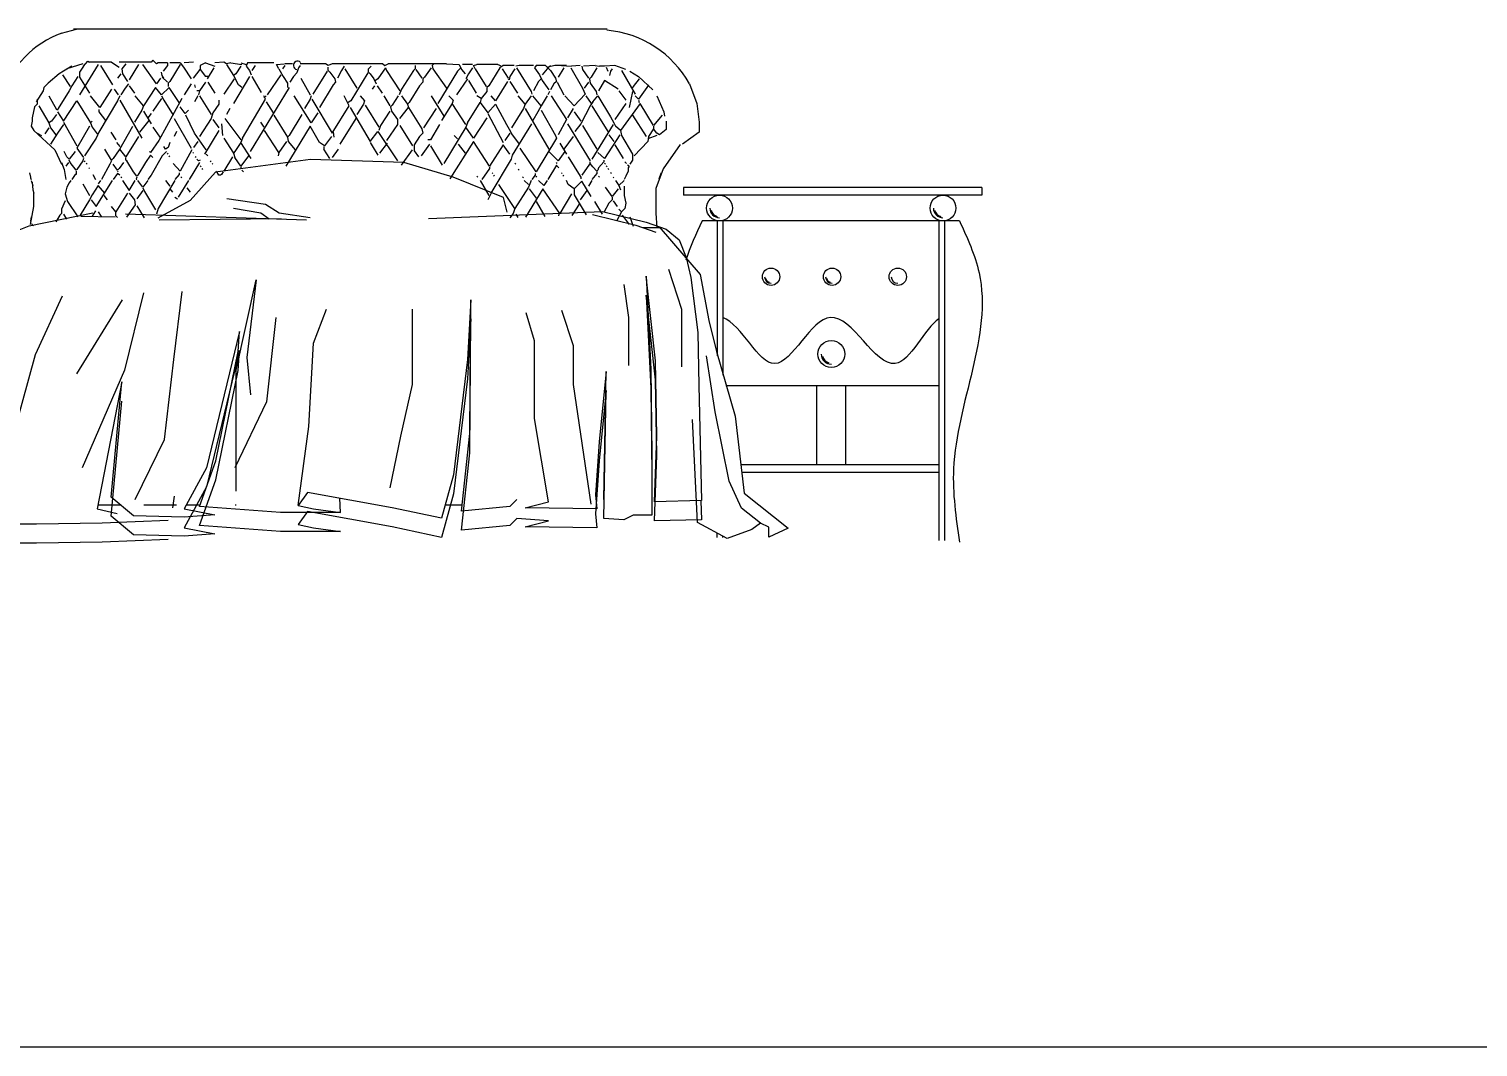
# Model space of a CAD drawing. Header units: millimetres. Extents: x 6388 to 59789, y -18725 to 8137.
# Drawn here: x 48754 to 50890, y -11653 to -10152 of the extents above; entities that cross this region are included whole.
import ezdxf

# ---------------------------------------------------------------- set-up
doc = ezdxf.new("R2010")
doc.units = ezdxf.units.MM
doc.layers.add('www.cad-blocks.net', color=7, linetype='Continuous')

# ---------------------------------------------------------------- blocks, each defined once
blk = doc.blocks.new('A$C1354314E')
for p, q in [((1989.9, 755.9), (2011.8, 761.8)), ((2789.8, 761.8), (2007.4, 761.8)), ((2794, 762.1), (2719.2, 762.1)), ((2004.9, 707.3), (1992.4, 699.8)), ((2021.1, 711), (1997.4, 703.5)), ((2043.5, 709.8), (2016.1, 664.9)), ((2022.3, 707.3), (2016.1, 698.6)), ((2022.3, 707.3), (2028.5, 714.8)), ((2028.5, 714.8), (2031, 713.5)), ((2036, 713.5), (2031, 713.5)), ((2063.4, 713.5), (2036, 713.5)), ((2047.2, 708.5), (2064.7, 679.9)), ((2063.4, 713.5), (2074.7, 706)), ((2117, 713.5), (2074.7, 713.5)), ((2084.6, 711), (2078.4, 703.5)), ((2103.3, 709.8), (2089.6, 687.3)), ((2129.5, 681.1), (2109.6, 709.8)), ((2122, 713.5), (2117, 713.5)), ((2124.5, 716), (2122, 713.5)), ((2129.5, 711), (2124.5, 716)), ((2132, 712.3), (2129.5, 711)), ((2145.7, 712.3), (2132, 712.3)), ((2145.7, 708.5), (2139.5, 699.8)), ((2145.7, 712.3), (2145.7, 708.5)), ((2164.4, 712.3), (2149.5, 712.3)), ((2164.4, 709.8), (2149.5, 684.8)), ((2164.4, 712.3), (2169.4, 706)), ((2169.4, 706), (2180.6, 688.6)), ((2184.4, 713.5), (2170.7, 712.3)), ((2201.8, 712.3), (2194.3, 708.5)), ((2194.3, 708.5), (2194.3, 702.3)), ((2201.8, 712.3), (2215.5, 707.3)), ((2229.2, 713.5), (2215.5, 712.3)), ((2233, 711), (2229.2, 713.5)), ((2239.2, 712.3), (2233, 711)), ((2233, 709.8), (2243, 693.6)), ((2239.2, 712.3), (2255.4, 709.8)), ((2254.2, 707.3), (2246.7, 696.1)), ((2254.2, 712.3), (2261.7, 709.8)), ((2264.1, 712.3), (2261.7, 707.3)), ((2261.7, 707.3), (2266.6, 701)), ((2280.4, 712.3), (2264.1, 712.3)), ((2275.4, 708.5), (2270.4, 701)), ((2302.8, 712.3), (2272.9, 712.3)), ((2306.5, 709.8), (2317.8, 711)), ((2310.3, 703.5), (2306.5, 709.8)), ((2319, 708.5), (2315.3, 703.5)), ((2322.7, 711), (2319, 711)), ((2330.2, 711), (2322.7, 711)), ((2341.4, 708.5), (2338.9, 704.8)), ((2345.2, 711), (2341.4, 711)), ((2378.8, 711), (2345.2, 711)), ((2382.6, 708.5), (2378.8, 711)), ((2388.8, 711), (2382.6, 708.5)), ((2382.6, 701), (2382.6, 706)), ((2405, 711), (2388.8, 711)), ((2406.3, 707.3), (2402.5, 701)), ((2410, 711), (2405, 711)), ((2444.9, 711), (2410, 711)), ((2441.2, 711), (2436.2, 711)), ((2442.4, 703.5), (2446.2, 707.3)), ((2451.1, 711), (2444.9, 711)), ((2463.6, 711), (2451.1, 711)), ((2463.6, 711), (2466.1, 708.5)), ((2466.1, 708.5), (2471.1, 711)), ((2507.2, 711), (2471.1, 711)), ((2517.2, 711), (2507.2, 711)), ((2511, 708.5), (2511, 703.5)), ((2532.2, 711), (2517.2, 711)), ((2557.1, 711), (2532.2, 711)), ((2538.4, 711), (2535.9, 708.5)), ((2535.9, 708.5), (2537.2, 703.5)), ((2557.1, 711), (2575.8, 709.8)), ((2575.8, 709.8), (2579.5, 702.3)), ((2595.7, 709.8), (2580.8, 709.8)), ((2597, 708.5), (2602, 709.8)), ((2599.5, 703.5), (2597, 708.5)), ((2633.1, 709.8), (2602, 709.8)), ((2633.1, 709.8), (2636.9, 708.5)), ((2640.6, 708.5), (2635.6, 704.8)), ((2656.8, 708.5), (2640.6, 708.5)), ((2664.3, 708.5), (2659.3, 707.3)), ((2685.5, 708.5), (2664.3, 708.5)), ((2689.2, 708.5), (2686.8, 704.8)), ((2703, 708.5), (2689.2, 708.5)), ((2703, 708.5), (2710.4, 701)), ((2710.4, 708.5), (2705.5, 703.5)), ((2716.7, 708.5), (2706.7, 706)), ((2734.1, 708.5), (2716.7, 708.5)), ((2726.6, 708.5), (2741.6, 707.3)), ((2754.1, 708.5), (2741.6, 707.3)), ((2756.6, 707.3), (2757.8, 702.3)), ((2776.5, 708.5), (2759.1, 707.3)), ((2776.5, 708.5), (2782.7, 707.3)), ((2790.2, 707.3), (2782.7, 707.3)), ((2805.2, 708.5), (2790.2, 707.3)), ((2792.7, 706), (2795.2, 699.8)), ((2821.4, 702.3), (2805.2, 708.5)), ((1986.2, 696.1), (1969.9, 682.3)), ((1992.4, 699.8), (1986.2, 696.1)), ((1991.1, 694.8), (2002.4, 677.4)), ((2013.6, 692.3), (2004.9, 678.6)), ((2016.1, 698.6), (2016.1, 691.1)), ((2016.1, 691.1), (2031, 667.4)), ((2077.2, 696.1), (2072.2, 689.8)), ((2078.4, 703.5), (2079.6, 696.1)), ((2079.6, 696.1), (2087.1, 684.8)), ((2135.7, 689.8), (2129.5, 681.1)), ((2138.2, 693.6), (2137, 698.6)), ((2140.7, 689.8), (2138.2, 693.6)), ((2138.2, 691.1), (2145.7, 683.6)), ((2149.5, 684.8), (2147, 682.3)), ((2184.4, 689.8), (2194.3, 702.3)), ((2201.8, 683.6), (2193.1, 671.1)), ((2194.3, 702.3), (2201.8, 692.3)), ((2205.6, 692.3), (2201.8, 692.3)), ((2214.3, 704.8), (2204.3, 688.6)), ((2205.6, 683.6), (2215.5, 667.4)), ((2244.2, 688.6), (2229.2, 666.1)), ((2246.7, 696.1), (2243, 693.6)), ((2243, 693.6), (2246.7, 687.3)), ((2266.6, 692.3), (2243, 652.4)), ((2250.4, 679.9), (2246.7, 687.3)), ((2266.6, 701), (2269.1, 694.8)), ((2270.4, 692.3), (2284.1, 668.6)), ((2312.8, 694.8), (2292.8, 664.9)), ((2310.3, 703.5), (2316.5, 692.3)), ((2316.5, 692.3), (2322.7, 682.3)), ((2331.5, 692.3), (2326.5, 683.6)), ((2336.5, 697.3), (2331.5, 692.3)), ((2338.9, 704.8), (2336.5, 697.3)), ((2342.7, 689.8), (2356.4, 664.9)), ((2381.3, 699.8), (2360.1, 666.1)), ((2385.1, 698.6), (2382.6, 701)), ((2385.1, 698.6), (2392.6, 688.6)), ((2393.8, 683.6), (2390.1, 679.9)), ((2392.6, 688.6), (2393.8, 683.6)), ((2402.5, 701), (2396.3, 689.8)), ((2407.5, 703.5), (2425, 674.9)), ((2441.2, 697.3), (2416.2, 656.2)), ((2442.4, 698.6), (2442.4, 703.5)), ((2444.9, 696.1), (2442.4, 698.6)), ((2444.9, 696.1), (2449.9, 688.6)), ((2449.9, 688.6), (2453.6, 681.1)), ((2456.1, 688.6), (2452.4, 686.1)), ((2467.3, 704.8), (2456.1, 688.6)), ((2467.3, 704.8), (2468.6, 701)), ((2468.6, 701), (2488.5, 671.1)), ((2508.5, 701), (2491, 673.6)), ((2511, 703.5), (2508.5, 701)), ((2512.2, 702.3), (2521, 689.8)), ((2522.2, 683.6), (2517.2, 678.6)), ((2524.7, 691.1), (2522.2, 688.6)), ((2522.2, 688.6), (2522.2, 683.6)), ((2534.7, 704.8), (2524.7, 691.1)), ((2537.2, 703.5), (2557.1, 674.9)), ((2573.3, 699.8), (2544.6, 652.4)), ((2588.3, 688.6), (2572.1, 664.9)), ((2578.3, 704.8), (2573.3, 699.8)), ((2579.5, 702.3), (2584.5, 696.1)), ((2589.5, 696.1), (2585.8, 688.6)), ((2595.7, 704.8), (2589.5, 696.1)), ((2589.5, 686.1), (2600.7, 667.4)), ((2599.5, 703.5), (2615.7, 677.4)), ((2635.6, 704.8), (2619.4, 678.6)), ((2646.9, 684.8), (2629.4, 656.2)), ((2639.4, 703.5), (2648.1, 689.8)), ((2649.4, 687.3), (2648.1, 688.6)), ((2650.6, 692.3), (2649.4, 687.3)), ((2658.1, 703.5), (2650.6, 692.3)), ((2650.6, 684.8), (2661.8, 667.4)), ((2660.6, 704.8), (2681.8, 669.9)), ((2693, 684.8), (2685.5, 671.1)), ((2686.8, 704.8), (2694.2, 694.8)), ((2696.7, 688.6), (2693, 684.8)), ((2694.2, 694.8), (2698, 686.1)), ((2705.5, 703.5), (2698, 694.8)), ((2698, 686.1), (2707.9, 672.4)), ((2710.4, 701), (2717.9, 689.8)), ((2719.2, 684.8), (2715.4, 681.1)), ((2717.9, 689.8), (2719.2, 684.8)), ((2720.4, 683.6), (2730.4, 664.9)), ((2730.4, 704.8), (2721.7, 691.1)), ((2740.4, 704.8), (2757.8, 674.9)), ((2757.8, 702.3), (2766.5, 689.8)), ((2766.5, 683.6), (2760.3, 674.9)), ((2770.3, 691.1), (2767.8, 688.6)), ((2767.8, 688.6), (2769, 682.3)), ((2779, 704.8), (2770.3, 691.1)), ((2790.2, 686.1), (2781.5, 671.1)), ((2810.2, 673.6), (2790.2, 686.1)), ((2798.9, 699.8), (2797.7, 693.6)), ((2801.4, 703.5), (2798.9, 699.8)), ((2815.2, 701), (2835.1, 666.1)), ((2827.6, 699.8), (2840.1, 692.3)), ((2841.3, 688.6), (2832.6, 677.4)), ((2840.1, 692.3), (2861.3, 672.4)), ((1962.5, 671.1), (1952.5, 654.9)), ((1963.7, 676.1), (1962.5, 671.1)), ((1969.9, 682.3), (1963.7, 676.1)), ((1971.2, 663.6), (1982.4, 643.7)), ((2001.1, 671.1), (1984.9, 644.9)), ((2004.9, 678.6), (2001.1, 671.1)), ((2046, 646.2), (2032.3, 663.6)), ((2063.4, 673.6), (2046, 646.2)), ((2067.2, 673.6), (2073.4, 664.9)), ((2075.9, 663.6), (2072.2, 656.2)), ((2083.4, 674.9), (2077.2, 664.9)), ((2088.4, 681.1), (2083.4, 674.9)), ((2089.6, 678.6), (2097.1, 667.4)), ((2110.8, 648.7), (2098.3, 663.6)), ((2128.3, 676.1), (2110.8, 648.7)), ((2137, 664.9), (2128.3, 676.1)), ((2148.2, 676.1), (2137, 664.9)), ((2137, 663.6), (2140.7, 657.4)), ((2147, 682.3), (2147, 677.4)), ((2163.2, 653.7), (2148.2, 676.1)), ((2180.6, 681.1), (2170.7, 664.9)), ((2185.6, 679.9), (2186.9, 676.1)), ((2190.6, 663.6), (2185.6, 654.9)), ((2193.1, 671.1), (2189.4, 671.1)), ((2193.1, 671.1), (2191.8, 664.9)), ((2193.1, 663.6), (2210.5, 636.2)), ((2255.4, 676.1), (2250.4, 679.9)), ((2325.2, 676.1), (2267.9, 581.4)), ((2290.3, 658.7), (2287.8, 663.6)), ((2289.1, 661.2), (2287.8, 662.4)), ((2291.6, 663.6), (2289.1, 661.2)), ((2322.7, 682.3), (2322.7, 676.1)), ((2357.6, 623.8), (2332.7, 663.6)), ((2357.6, 663.6), (2356.4, 658.7)), ((2390.1, 679.9), (2370.1, 646.2)), ((2413.7, 648.7), (2406.3, 663.6)), ((2429.9, 663.6), (2436.2, 656.2)), ((2451.1, 678.6), (2447.4, 673.6)), ((2454.9, 678.6), (2462.4, 667.4)), ((2464.9, 663.6), (2473.6, 648.7)), ((2486, 663.6), (2477.3, 649.9)), ((2491, 673.6), (2487.3, 664.9)), ((2491, 663.6), (2499.8, 651.2)), ((2517.2, 678.6), (2502.3, 653.7)), ((2534.7, 663.6), (2553.4, 633.7)), ((2560.8, 663.6), (2567.1, 657.4)), ((2608.2, 659.9), (2602, 663.6)), ((2616.9, 669.9), (2608.2, 659.9)), ((2619.4, 678.6), (2616.9, 676.1)), ((2616.9, 676.1), (2616.9, 669.9)), ((2629.4, 656.2), (2623.2, 663.6)), ((2673, 651.2), (2663.1, 663.6)), ((2681.8, 663.6), (2673, 651.2)), ((2681.8, 669.9), (2683, 666.1)), ((2696.7, 648.7), (2684.3, 663.6)), ((2705.5, 663.6), (2696.7, 648.7)), ((2709.2, 669.9), (2706.7, 664.9)), ((2715.4, 681.1), (2710.4, 672.4)), ((2711.7, 663.6), (2734.1, 628.7)), ((2745.3, 648.7), (2731.6, 663.6)), ((2761.5, 666.1), (2745.3, 648.7)), ((2757.8, 674.9), (2761.5, 666.1)), ((2762.8, 663.6), (2770.3, 652.4)), ((2769, 682.3), (2777.8, 669.9)), ((2772.8, 654.9), (2780.2, 663.6)), ((2777.8, 669.9), (2779, 664.9)), ((2780.2, 663.6), (2798.9, 632.5)), ((2811.4, 671.1), (2821.4, 657.4)), ((2831.4, 669.9), (2826.4, 646.2)), ((2831.4, 674.9), (2830.1, 676.1)), ((2832.6, 677.4), (2831.4, 674.9)), ((2840.1, 658.7), (2835.1, 663.6)), ((2852.6, 676.1), (2840.1, 658.7)), ((2855, 679.9), (2852.6, 676.1)), ((2867.5, 663.6), (2877.5, 640)), ((2915.4, 681.4), (2926.1, 652.4)), ((1950, 647.4), (1946.3, 631.2)), ((1953.7, 651.2), (1950, 647.4)), ((1953.7, 658.7), (1953.7, 651.2)), ((1956.2, 648.7), (1971.2, 623.8)), ((1983.7, 642.5), (1982.4, 643.7)), ((1984.9, 644.9), (1983.7, 642.5)), ((1992.4, 626.3), (2012.3, 656.2)), ((2012.3, 656.2), (2032.3, 623.8)), ((2072.2, 656.2), (2044.7, 610)), ((2044.7, 643.7), (2044.7, 640)), ((2075.9, 657.4), (2108.3, 601.3)), ((2108.3, 642.5), (2097.1, 625)), ((2110.8, 648.7), (2108.3, 642.5)), ((2110.8, 641.2), (2122, 622.5)), ((2137, 659.9), (2124.5, 641.2)), ((2166.9, 659.9), (2133.3, 597.6)), ((2140.7, 657.4), (2154.4, 635)), ((2171.9, 637.5), (2164.4, 647.4)), ((2176.9, 642.5), (2171.9, 637.5)), ((2221.8, 651.2), (2213, 638.7)), ((2221.8, 657.4), (2221.8, 651.2)), ((2238, 644.9), (2233, 636.2)), ((2256.7, 601.3), (2290.3, 658.7)), ((2291.6, 654.9), (2301.5, 638.7)), ((2356.4, 658.7), (2347.7, 644.9)), ((2358.9, 658.7), (2388.8, 608.8)), ((2388.8, 608.8), (2413.7, 648.7)), ((2416.2, 656.2), (2412.5, 653.7)), ((2415, 646.2), (2444.9, 596.3)), ((2434.9, 651.2), (2425, 636.2)), ((2436.2, 656.2), (2434.9, 651.2)), ((2437.4, 649.9), (2457.4, 617.5)), ((2473.6, 641.2), (2459.9, 620)), ((2477.3, 649.9), (2474.8, 647.4)), ((2474.8, 647.4), (2476.1, 641.2)), ((2476.1, 641.2), (2484.8, 628.7)), ((2488.5, 630), (2501, 646.2)), ((2502.3, 653.7), (2499.8, 651.2)), ((2499.8, 651.2), (2501, 646.2)), ((2501, 646.2), (2521, 615)), ((2542.1, 644.9), (2523.4, 616.3)), ((2565.8, 652.4), (2549.6, 627.5)), ((2567.1, 657.4), (2565.8, 652.4)), ((2585.8, 621.3), (2565.8, 652.4)), ((2588.3, 623.8), (2607, 653.7)), ((2608.2, 659.9), (2607, 653.7)), ((2607, 653.7), (2618.2, 638.7)), ((2618.2, 638.7), (2629.4, 651.2)), ((2629.4, 651.2), (2645.6, 621.3)), ((2670.5, 644.9), (2653.1, 616.3)), ((2673, 651.2), (2670.5, 644.9)), ((2673, 644.9), (2707.9, 585.1)), ((2696.7, 648.7), (2691.7, 640)), ((2696.7, 642.5), (2717.9, 605.1)), ((2744.1, 644.9), (2735.4, 631.2)), ((2769, 648.7), (2755.3, 622.5)), ((2772.8, 654.9), (2769, 648.7)), ((2771.5, 648.7), (2795.2, 611.3)), ((2821.4, 652.4), (2805.2, 628.7)), ((2842.6, 652.4), (2813.9, 612.5)), ((2840.1, 657.4), (2841.3, 653.7)), ((2862.5, 620), (2842.6, 652.4)), ((2926.1, 652.4), (2929.8, 625)), ((1946.3, 626.3), (1945, 618.8)), ((1946.3, 631.2), (1946.3, 626.3)), ((1974.9, 626.3), (1971.2, 623.8)), ((1971.2, 623.8), (1973.7, 616.3)), ((1982.4, 636.2), (1974.9, 626.3)), ((1983.7, 640), (1992.4, 626.3)), ((1992.4, 621.3), (1983.7, 608.8)), ((1992.4, 625), (2012.3, 590.1)), ((2034.8, 626.3), (2032.3, 623.8)), ((2032.3, 623.8), (2034.8, 617.5)), ((2044.7, 640), (2054.7, 627.5)), ((2118.3, 627.5), (2104.6, 610)), ((2122, 637.5), (2117, 631.2)), ((2155.7, 630), (2180.6, 586.4)), ((2185.6, 608.8), (2173.1, 635)), ((2210.5, 630), (2193.1, 603.8)), ((2213, 638.7), (2210.5, 630)), ((2213, 628.7), (2221.8, 616.3)), ((2225.5, 622.5), (2226.8, 605.1)), ((2230.5, 630), (2254.2, 598.8)), ((2282.8, 625), (2287.8, 617.5)), ((2302.8, 635), (2322.7, 602.6)), ((2343.9, 636.2), (2325.2, 605.1)), ((2367.6, 638.7), (2357.6, 623.8)), ((2423.7, 630), (2400, 592.6)), ((2459.9, 620), (2457.4, 612.5)), ((2484.8, 621.3), (2468.6, 597.6)), ((2484.8, 628.7), (2484.8, 621.3)), ((2488.5, 620), (2507.2, 590.1)), ((2547.1, 621.3), (2533.4, 598.8)), ((2588.3, 623.8), (2585.8, 617.5)), ((2616.9, 631.2), (2597, 601.3)), ((2618.2, 637.5), (2640.6, 595.1)), ((2645.6, 621.3), (2651.8, 611.3)), ((2654.3, 576.4), (2683, 622.5)), ((2691.7, 640), (2684.3, 627.5)), ((2734.1, 628.7), (2721.7, 606.3)), ((2735.4, 622.5), (2769, 567.7)), ((2745.3, 640), (2755.3, 626.3)), ((2755.3, 622.5), (2746.6, 611.3)), ((2757.8, 620), (2779, 585.1)), ((2802.7, 621.3), (2771.5, 570.2)), ((2798.9, 632.5), (2803.9, 623.8)), ((2803.9, 623.8), (2806.4, 618.8)), ((2831.4, 635), (2851.3, 603.8)), ((2875, 635), (2862.5, 620)), ((2877.5, 640), (2878.7, 633.7)), ((2881.2, 626.3), (2881.2, 613.8)), ((2929.8, 625), (2929.8, 621.3)), ((2929.8, 621.3), (2929.8, 610)), ((1945, 618.8), (1948.8, 612.5)), ((1948.8, 612.5), (1979.9, 583.9)), ((1953.7, 608.8), (1960, 605.1)), ((1971.2, 616.3), (1965, 607.6)), ((1973.7, 616.3), (1981.2, 606.3)), ((1983.7, 608.8), (1973.7, 592.6)), ((2031, 618.8), (2012.3, 586.4)), ((2041, 601.3), (2023.6, 575.1)), ((2034.8, 617.5), (2042.3, 607.6)), ((2044.7, 610), (2041, 601.3)), ((2062.2, 610), (2069.7, 598.8)), ((2075.9, 585.1), (2094.6, 618.8)), ((2103.3, 603.8), (2084.6, 573.9)), ((2124.5, 617.5), (2134.5, 602.6)), ((2159.4, 611.3), (2155.7, 603.8)), ((2203.1, 583.9), (2185.6, 608.8)), ((2221.8, 612.5), (2200.6, 577.6)), ((2229.2, 601.3), (2243, 578.9)), ((2256.7, 601.3), (2254.2, 595.1)), ((2310.3, 580.1), (2289.1, 612.5)), ((2356.4, 618.8), (2320.2, 560.2)), ((2325.2, 605.1), (2322.7, 602.6)), ((2322.7, 602.6), (2324, 596.3)), ((2370.1, 595.1), (2356.4, 618.8)), ((2387.6, 603.8), (2377.6, 590.1)), ((2390.1, 610), (2391.3, 602.6)), ((2444.9, 596.3), (2456.1, 611.3)), ((2456.1, 611.3), (2484.8, 567.7)), ((2517.2, 603.8), (2509.7, 591.3)), ((2522.2, 608.8), (2517.2, 603.8)), ((2521, 615), (2522.2, 608.8)), ((2533.4, 598.8), (2529.7, 598.8)), ((2585.8, 617.5), (2553.4, 563.9)), ((2568.3, 605.1), (2573.3, 600.1)), ((2597, 601.3), (2585.8, 617.5)), ((2650.6, 608.8), (2643.1, 597.6)), ((2651.8, 611.3), (2653.1, 607.6)), ((2653.1, 607.6), (2664.3, 592.6)), ((2719.2, 601.3), (2689.2, 551.5)), ((2717.9, 605.1), (2719.2, 601.3)), ((2744.1, 603.8), (2730.4, 585.1)), ((2812.7, 606.3), (2790.2, 571.4)), ((2796.5, 606.3), (2803.9, 596.3)), ((2813.9, 612.5), (2806.4, 618.8)), ((2813.9, 612.5), (2815.2, 605.1)), ((2815.2, 605.1), (2831.4, 577.6)), ((2867.5, 605.1), (2853.8, 600.1)), ((2855, 603.8), (2853.8, 596.3)), ((2862.5, 615), (2855, 603.8)), ((2862.5, 618.8), (2862.5, 615)), ((2867.5, 608.8), (2862.5, 615)), ((2871.3, 606.3), (2867.5, 608.8)), ((2881.2, 613.8), (2871.3, 606.3)), ((2929.8, 610), (2904.9, 592.6)), ((1979.9, 583.9), (1989.9, 562.7)), ((1997.4, 573.9), (1993.6, 581.4)), ((2009.8, 581.4), (2001.1, 570.2)), ((2012.3, 586.4), (2022.3, 572.6)), ((2063.4, 568.9), (2053.5, 585.1)), ((2074.7, 583.9), (2065.9, 571.4)), ((2070.9, 595.1), (2075.9, 588.9)), ((2084.6, 573.9), (2075.9, 585.1)), ((2120.8, 580.1), (2119.5, 581.4)), ((2133.3, 597.6), (2120.8, 580.1)), ((2144.5, 581.4), (2138.2, 575.1)), ((2143.2, 585.1), (2140.7, 588.9)), ((2147, 587.6), (2143.2, 585.1)), ((2147, 577.6), (2145.7, 578.9)), ((2149.5, 595.1), (2147, 587.6)), ((2181.9, 583.9), (2164.4, 552.7)), ((2184.4, 578.9), (2183.1, 580.1)), ((2190.6, 596.3), (2184.4, 587.6)), ((2205.6, 575.1), (2203.1, 577.6)), ((2245.4, 581.4), (2243, 578.9)), ((2243, 578.9), (2245.4, 572.6)), ((2254.2, 595.1), (2245.4, 581.4)), ((2269.1, 571.4), (2254.2, 595.1)), ((2310.3, 580.1), (2309, 575.1)), ((2321.5, 596.3), (2310.3, 580.1)), ((2324, 596.3), (2334, 583.9)), ((2377.6, 590.1), (2370.1, 595.1)), ((2376.3, 588.9), (2376.3, 585.1)), ((2385.1, 571.4), (2376.3, 585.1)), ((2397.5, 585.1), (2388.8, 572.6)), ((2444.9, 595.1), (2447.4, 590.1)), ((2447.4, 590.1), (2456.1, 576.4)), ((2469.8, 593.8), (2458.6, 578.9)), ((2491, 561.4), (2507.2, 583.9)), ((2509.7, 591.3), (2509.7, 582.6)), ((2509.7, 582.6), (2516, 573.9)), ((2532.2, 592.6), (2519.7, 575.1)), ((2533.4, 590.1), (2550.9, 561.4)), ((2597, 596.3), (2562.1, 541.5)), ((2574.6, 592.6), (2584.5, 578.9)), ((2620.7, 560.2), (2597, 596.3)), ((2640.6, 591.3), (2620.7, 560.2)), ((2650.6, 577.6), (2640.6, 591.3)), ((2689.2, 551.5), (2665.6, 586.4)), ((2721.7, 567.7), (2707.9, 581.4)), ((2731.6, 581.4), (2721.7, 567.7)), ((2724.1, 593.8), (2734.1, 577.6)), ((2790.2, 571.4), (2780.2, 580.1)), ((2805.2, 591.3), (2817.6, 571.4)), ((2831.4, 577.6), (2831.4, 568.9)), ((2853.8, 596.3), (2833.9, 575.1)), ((2901.8, 592.1), (2876.5, 555.9)), ((1989.9, 565.2), (1993.6, 555.2)), ((1999.9, 565.2), (1996.1, 560.2)), ((2001.1, 570.2), (1997.4, 573.9)), ((2002.4, 565.2), (2001.1, 568.9)), ((2011.1, 553.9), (2002.4, 565.2)), ((2021.1, 567.7), (2012.3, 555.2)), ((2022.3, 571.4), (2021.1, 567.7)), ((2024.8, 566.4), (2023.6, 567.7)), ((2027.3, 562.7), (2026, 563.9)), ((2031, 556.4), (2029.8, 557.7)), ((2061, 562.7), (2048.5, 540.2)), ((2063.4, 567.7), (2061, 562.7)), ((2065.9, 571.4), (2063.4, 568.9)), ((2072.2, 553.9), (2065.9, 562.7)), ((2074.7, 556.4), (2072.2, 553.9)), ((2080.9, 565.2), (2074.7, 556.4)), ((2084.6, 568.9), (2084.6, 572.6)), ((2085.9, 567.7), (2084.6, 568.9)), ((2095.9, 551.5), (2085.9, 567.7)), ((2113.3, 565.2), (2102.1, 546.5)), ((2120.8, 576.4), (2113.3, 565.2)), ((2122, 575.1), (2120.8, 576.4)), ((2124.5, 572.6), (2122, 575.1)), ((2138.2, 575.1), (2122, 546.5)), ((2149.5, 573.9), (2148.2, 575.1)), ((2164.4, 552.7), (2154.4, 563.9)), ((2193.1, 565.2), (2178.1, 540.2)), ((2188.1, 572.6), (2186.9, 573.9)), ((2191.8, 567.7), (2189.4, 570.2)), ((2194.3, 568.9), (2191.8, 567.7)), ((2195.6, 558.9), (2194.3, 560.2)), ((2198.1, 555.2), (2196.8, 556.4)), ((2210.5, 566.4), (2209.3, 567.7)), ((2213, 562.7), (2211.8, 563.9)), ((2356.8, 569.6), (2216.7, 551)), ((2241.7, 573.9), (2229.2, 552.7)), ((2254.2, 560.2), (2245.4, 572.6)), ((2265.4, 575.1), (2254.2, 560.2)), ((2254.2, 558.9), (2254.2, 556.4)), ((2494.1, 565.3), (2356.8, 569.6)), ((2567.1, 543.8), (2494.1, 565.3)), ((2620.7, 556.4), (2609.5, 540.2)), ((2620.7, 558.9), (2620.7, 556.4)), ((2623.2, 520.3), (2653.1, 570.2)), ((2653.1, 570.2), (2654.3, 576.4)), ((2659.3, 562.7), (2658.1, 563.9)), ((2719.2, 561.4), (2706.7, 540.2)), ((2720.4, 563.9), (2719.2, 565.2)), ((2720.4, 560.2), (2719.2, 561.4)), ((2722.9, 557.7), (2720.4, 560.2)), ((2736.6, 573.9), (2754.1, 545.2)), ((2767.8, 562.7), (2756.6, 546.5)), ((2769, 563.9), (2769, 566.4)), ((2772.8, 558.9), (2769, 563.9)), ((2779, 552.7), (2772.8, 558.9)), ((2781.5, 557.7), (2780.2, 553.9)), ((2789, 566.4), (2781.5, 557.7)), ((2789, 568.9), (2789, 566.4)), ((2791.5, 562.7), (2790.2, 563.9)), ((2794, 558.9), (2792.7, 560.2)), ((2796.5, 555.2), (2795.2, 556.4)), ((2822.6, 563.9), (2820.1, 566.4)), ((2826.4, 560.2), (2823.9, 561.4)), ((2826.4, 560.2), (2825.1, 557.7)), ((2825.1, 557.7), (2825.1, 552.7)), ((2831.4, 568.9), (2827.6, 562.7)), ((2876.5, 555.9), (2865.7, 527)), ((1942.5, 550.2), (1943.8, 544)), ((1943.8, 544), (1943.8, 542.7)), ((1943.8, 542.7), (1945, 540.2)), ((1945, 539), (1947.5, 531.5)), ((1946.3, 536.5), (1947.5, 525.3)), ((1993.6, 555.2), (1996.1, 540.2)), ((2001.1, 535.2), (1997.4, 529)), ((2003.6, 539), (2001.1, 535.2)), ((2009.8, 547.7), (2004.9, 540.2)), ((2011.1, 547.7), (2009.8, 547.7)), ((2012.3, 555.2), (2011.1, 553.9)), ((2011.1, 552.7), (2011.1, 547.7)), ((2036, 547.7), (2039.8, 540.2)), ((2041, 500.3), (2064.7, 539)), ((2047.2, 539), (2043.5, 534)), ((2072.2, 549), (2065.9, 540.2)), ((2073.4, 551.5), (2072.2, 552.7)), ((2075.9, 546.5), (2072.2, 549)), ((2078.4, 542.7), (2077.2, 544)), ((2079.6, 539), (2089.6, 524)), ((2089.6, 524), (2098.3, 539)), ((2100.8, 545.2), (2095.9, 551.5)), ((2100.8, 544), (2099.6, 541.5)), ((2099.6, 541.5), (2100.8, 540.2)), ((2100.8, 540.2), (2099.6, 540.2)), ((2102.1, 546.5), (2100.8, 545.2)), ((2109.6, 529), (2102.1, 539)), ((2117, 539), (2109.6, 529)), ((2122, 546.5), (2117, 540.2)), ((2156.9, 539), (2132, 497.8)), ((2143.2, 539), (2149.5, 530.3)), ((2163.2, 547.7), (2156.9, 540.2)), ((2176.9, 539), (2161.9, 514.1)), ((2163.2, 550.2), (2163.2, 547.7)), ((2166.9, 542.7), (2165.7, 544)), ((2216.7, 551), (2179.5, 509.5)), ((2221.8, 546.5), (2218, 552.7)), ((2224.3, 546.5), (2221.8, 546.5)), ((2225.5, 547.7), (2224.3, 546.5)), ((2228, 551.5), (2225.5, 547.7)), ((2257.9, 551.5), (2255.4, 553.9)), ((2641.4, 513.8), (2567.1, 543.8)), ((2603.2, 544), (2602, 545.2)), ((2607, 539), (2619.4, 516.5)), ((2625.7, 549), (2624.4, 550.2)), ((2628.2, 545.2), (2626.9, 546.5)), ((2664.3, 553.9), (2663.1, 555.2)), ((2670.5, 542.7), (2669.3, 544)), ((2671.8, 539), (2678, 532.8)), ((2681.8, 539), (2678, 529)), ((2688, 546.5), (2683, 540.2)), ((2688, 549), (2688, 546.5)), ((2690.5, 544), (2689.2, 545.2)), ((2700.5, 531.5), (2693, 539)), ((2705.5, 539), (2700.5, 531.5)), ((2727.9, 549), (2726.6, 550.2)), ((2730.4, 545.2), (2729.1, 546.5)), ((2736.6, 532.8), (2734.1, 539)), ((2756.6, 537.7), (2745.3, 526.5)), ((2754.1, 545.2), (2755.3, 544)), ((2755.3, 544), (2755.3, 541.5)), ((2770.3, 515.3), (2756.6, 537.7)), ((2771.5, 539), (2766.5, 530.3)), ((2779, 549), (2771.5, 540.2)), ((2780.2, 553.9), (2779, 552.7)), ((2779, 551.5), (2779, 549)), ((2782.7, 544), (2781.5, 545.2)), ((2800.2, 549), (2798.9, 550.2)), ((2803.9, 542.7), (2802.7, 544)), ((2806.4, 539), (2811.4, 531.5)), ((2818.9, 539), (2811.4, 531.5)), ((2821.4, 545.2), (2818.9, 540.2)), ((2825.1, 552.7), (2821.4, 545.2)), ((2873.7, 550.2), (2870, 541.5)), ((1947.5, 525.3), (1948.8, 520.3)), ((1948.8, 500.3), (1948.8, 520.3)), ((1997.4, 529), (1994.9, 519)), ((1994.9, 519), (1998.6, 507.8)), ((2021.1, 534), (2031, 516.5)), ((2034.8, 517.8), (2031, 510.3)), ((2043.5, 531.5), (2034.8, 517.8)), ((2053.5, 520.3), (2043.5, 531.5)), ((2052.2, 516.5), (2057.2, 510.3)), ((2087.1, 520.3), (2069.7, 492.9)), ((2089.6, 520.3), (2097.1, 510.3)), ((2109.6, 524), (2100.8, 511.6)), ((2109.6, 527.8), (2112.1, 522.8)), ((2112.1, 522.8), (2128.3, 495.4)), ((2149.5, 526.5), (2153.2, 521.5)), ((2156.9, 514.1), (2160.7, 511.6)), ((2174.4, 527.8), (2179.4, 521.5)), ((2623.2, 520.3), (2618.2, 510.3)), ((2658.1, 497.8), (2634.4, 532.8)), ((2646.6, 492.2), (2641.4, 513.8)), ((2678, 529), (2658.1, 497.8)), ((2699.2, 526.5), (2673.5, 484.7)), ((2679.3, 526.5), (2689.2, 512.8)), ((2724.1, 490.4), (2699.2, 526.5)), ((2741.6, 519), (2724.1, 490.4)), ((2745.3, 526.5), (2736.6, 532.8)), ((2745.3, 526.5), (2745.3, 517.8)), ((2745.3, 517.8), (2763.2, 488.3)), ((2764, 524), (2754.1, 510.3)), ((2801.4, 515.3), (2791.5, 529)), ((2810.2, 526.5), (2801.4, 515.3)), ((2801.4, 514.1), (2801.4, 510.3)), ((2811.4, 531.5), (2813.9, 525.3)), ((2818.9, 530.3), (2818.9, 516.5)), ((2818.9, 516.5), (2821.4, 505.3)), ((2865.7, 527), (2865.7, 490.9)), ((3346.2, 528.4), (2906.7, 528.4)), ((2906.7, 528.4), (2906.7, 517)), ((3346.2, 517), (2906.7, 517)), ((3346.2, 528.4), (3346.2, 517)), ((1943.8, 474.2), (1948.8, 500.3)), ((1994.9, 509.1), (1989.9, 496.6)), ((1989.9, 496.6), (1989.9, 490.4)), ((1998.6, 507.8), (2013.6, 485.4)), ((2031, 510.3), (2017.3, 487.9)), ((2033.5, 510.3), (2041, 500.3)), ((2039.8, 494.1), (2034.7, 486.1)), ((2043.5, 492.9), (2048.1, 485.7)), ((2069.7, 492.9), (2063.4, 500.3)), ((2069.7, 486.6), (2069.7, 492.9)), ((2098.3, 502.8), (2085.6, 484.7)), ((2097.1, 510.3), (2098.3, 502.8)), ((2100.8, 501.6), (2111.5, 483.8)), ((2132, 497.8), (2129.5, 489.1)), ((2179.5, 509.5), (2131.7, 483.3)), ((2233.4, 512.4), (2290.6, 503.8)), ((2243.4, 498.1), (2283.4, 491)), ((2290.6, 503.8), (2310.6, 491)), ((2530.9, 482.6), (2787.3, 493)), ((2658.1, 497.8), (2655.6, 490.4)), ((2689.2, 507.8), (2702.3, 485.8)), ((2752.8, 504.1), (2742, 487.5)), ((2775.3, 507.8), (2786.5, 489.1)), ((2787.3, 493), (2851.5, 477.4)), ((2796.5, 505.3), (2789, 491.6)), ((2801.4, 510.3), (2796.5, 505.3)), ((2802.7, 509.1), (2808.9, 500.3)), ((2815.2, 492.9), (2807.7, 479.1)), ((2811.4, 496.6), (2815.2, 492.9)), ((2820.1, 497.8), (2815.2, 492.9)), ((2821.4, 505.3), (2820.1, 497.8)), ((1907.6, 458.3), (1942.2, 472.2)), ((1942.2, 472.2), (2035.8, 491.2)), ((1945, 485.4), (1943.8, 479.1)), ((1987.4, 487.9), (1981.2, 477.9)), ((1989.9, 490.4), (1987.4, 487.9)), ((1992.4, 489.1), (1997, 482.1)), ((2017.3, 487.9), (2016.8, 486.2)), ((2018.3, 486.5), (2068.8, 485.2)), ((2068.4, 485.4), (2068.3, 485.2)), ((2072.2, 484.1), (2069.7, 486.6)), ((2083.9, 489.5), (2350.7, 480.8)), ((2133.5, 480.8), (2313.7, 482.6)), ((2283.4, 491), (2295.6, 482.4)), ((2310.6, 491), (2356.3, 484.3)), ((2655.6, 490.4), (2650.8, 483.8)), ((2659.3, 489.1), (2662.6, 484.2)), ((2722.9, 489.1), (2722.4, 486.7)), ((2772.3, 488.7), (2836.4, 473.1)), ((2816.4, 487.9), (2826.4, 474.2)), ((2827.6, 485.4), (2832.6, 471.7)), ((2836.4, 473.1), (2865.8, 462.7)), ((2851.5, 477.4), (2880.9, 467)), ((2865.7, 490.9), (2867.5, 469.3)), ((2870.7, 470.4), (2931.3, 400.4)), ((3313.4, 479.4), (2933.9, 479.4)), ((2956.2, 479.4), (2956.2, 280.6)), ((2964.4, 479.4), (2964.4, 251.8)), ((3282.8, 479.4), (3282.8, 8.3)), ((3291.1, 479.4), (3291.1, 8.3)), ((2871.1, 469.3), (2847.3, 469.3)), ((2880.9, 467), (2900, 451.4)), ((2900, 451.4), (2910.4, 425.4)), ((2884.4, 408.1), (2903.4, 349.2)), ((2910.4, 425.4), (2917.3, 396)), ((2247.3, 259.2), (2276.7, 392.5)), ((2276.7, 392.5), (2262.9, 278.2)), ((2818.5, 385.6), (2825.5, 337.1)), ((2851.5, 397.7), (2858.4, 260.9)), ((2865.3, 273), (2851.5, 397.7)), ((2917.3, 396), (2927.7, 314.6)), ((2931.3, 400.4), (2943.8, 332.5)), ((1990.8, 368.3), (1951, 281.7)), ((2110.4, 373.5), (2082.6, 259.2)), ((2155.4, 274.8), (2167.6, 375.2)), ((2851.5, 369.7), (2858.4, 232.9)), ((2865.3, 245), (2851.5, 369.7)), ((2079.2, 363.1), (2011.6, 254)), ((2361.1, 299), (2380.1, 349.2)), ((2506.6, 349.2), (2506.6, 238.4)), ((2593.3, 363.1), (2588.1, 274.8)), ((2591.5, 165.7), (2593.3, 363.1)), ((2686.8, 302.5), (2674.7, 344)), ((2726.7, 347.5), (2744, 295.5)), ((2903.4, 349.2), (2903.4, 264.4)), ((2305.6, 337.1), (2291.8, 212.4)), ((2593.3, 335.1), (2588.1, 246.7)), ((2591.5, 137.6), (2593.3, 335.1)), ((2825.5, 337.1), (2825.5, 266.1)), ((2943.8, 332.5), (2955.3, 286.6)), ((2251.9, 316.3), (2203.4, 115.4)), ((2250.2, 286.9), (2251.9, 316.3)), ((2686.8, 188.2), (2686.8, 302.5)), ((2927.7, 314.6), (2929.4, 236.7)), ((1951, 281.7), (1921.5, 174.3)), ((2251.9, 288.3), (2203.4, 87.4)), ((2217.3, 125.8), (2250.2, 286.9)), ((2250.2, 258.9), (2251.9, 288.3)), ((2262.9, 278.2), (2268.1, 222.8)), ((2354.2, 176.1), (2361.1, 299)), ((2744, 295.5), (2744, 238.4)), ((2953.2, 197.9), (2940.7, 280.3)), ((2955.3, 286.6), (2982.5, 191.6)), ((2082.6, 259.2), (2020.3, 115.4)), ((2141.6, 157), (2155.4, 274.8)), ((2217.3, 97.8), (2250.2, 258.9)), ((2247.3, 80.8), (2247.3, 259.2)), ((2588.1, 274.8), (2567.3, 105.1)), ((2792.5, 257.4), (2782.1, 153.5)), ((2789.1, 68.7), (2792.5, 257.4)), ((2858.4, 260.9), (2860.1, 134.5)), ((2867.1, 162.2), (2865.3, 273)), ((2078.7, 241.9), (2042.3, 54.8)), ((2063.1, 72.1), (2078.7, 241.9)), ((2506.6, 238.4), (2489.3, 162.2)), ((2588.1, 246.7), (2567.3, 77)), ((2744, 238.4), (2770, 61.8)), ((2867.1, 134.2), (2865.3, 245)), ((2929.4, 236.7), (2932.9, 67)), ((3282.8, 236.1), (2968.9, 236.1)), ((3102.4, 236.1), (3102.4, 119.9)), ((3145.2, 236.1), (3145.2, 119.9)), ((2063.1, 44.1), (2078.7, 213.8)), ((2792.5, 229.4), (2782.1, 125.5)), ((2789.1, 40.7), (2792.5, 229.4)), ((2858.4, 232.9), (2860.1, 106.5)), ((2291.8, 212.4), (2245, 115.4)), ((2974.1, 95.5), (2953.2, 197.9)), ((2338.6, 60), (2354.2, 176.1)), ((2707.6, 65.2), (2686.8, 188.2)), ((2927.1, 35), (2919.8, 186.4)), ((2982.5, 191.6), (2996.1, 77.8)), ((2098.2, 68.7), (2141.6, 157)), ((2489.3, 162.2), (2473.7, 86)), ((2579.4, 51.4), (2591.5, 165.7)), ((2782.1, 153.5), (2776.9, 75.6)), ((2863.6, 65.2), (2867.1, 162.2)), ((2579.4, 23.3), (2591.5, 137.6)), ((2860.1, 134.5), (2860.1, 73.9)), ((2863.6, 37.2), (2867.1, 134.2)), ((2203.4, 115.4), (2170.5, 54.8)), ((2193, 58.3), (2217.3, 125.8)), ((2782.1, 125.5), (2776.9, 47.6)), ((3282.8, 119.9), (2990.9, 119.9)), ((3282.8, 108.5), (2992.3, 108.5)), ((2203.4, 87.4), (2170.5, 26.8)), ((2193, 30.3), (2217.3, 97.8)), ((2567.3, 105.1), (2550, 41)), ((2860.1, 106.5), (2860.1, 45.8)), ((2991.9, 55.9), (2974.1, 95.5)), ((2096, 44.4), (2063.1, 72.1)), ((2153.7, 56.6), (2156.3, 73.4)), ((2352.4, 79.1), (2338.6, 60)), ((2477.2, 56.6), (2352.4, 79.1)), ((2400.9, 49.6), (2400, 70.5)), ((2567.3, 77), (2550, 12.9)), ((2660.9, 68.7), (2650.5, 58.3)), ((2673, 56.6), (2707.6, 65.2)), ((2776.9, 75.6), (2778.7, 54.8)), ((2932.9, 67), (2863.6, 65.2)), ((2932.3, 66.9), (2932.9, 38.9)), ((2996.1, 77.8), (3060.8, 26.6)), ((2042.3, 54.8), (2071.7, 47.9)), ((2077, 60.4), (2043.3, 60.4)), ((2096, 16.4), (2063.1, 44.1)), ((2170.5, 42.7), (2096, 44.4)), ((2159.1, 60.4), (2111.1, 60.4)), ((2170.5, 54.8), (2215.5, 46.2)), ((2215.5, 46.2), (2170.5, 42.7)), ((2193.8, 60.4), (2173.5, 60.4)), ((2312.6, 49.6), (2193, 58.3)), ((2247.3, 60.4), (2245.8, 60.4)), ((2400.9, 49.6), (2312.6, 49.6)), ((2338.6, 60), (2361.1, 54.8)), ((2352.4, 51), (2338.6, 32)), ((2477.2, 28.5), (2352.4, 51)), ((2361.1, 54.8), (2400.9, 49.6)), ((2550, 41), (2477.2, 56.6)), ((2580.4, 60.4), (2555.2, 60.4)), ((2650.5, 58.3), (2579.4, 51.4)), ((2778.7, 54.8), (2673, 56.6)), ((2776.9, 47.6), (2778.7, 26.8)), ((2832.4, 45.8), (2818.5, 38.9)), ((2860.1, 45.8), (2832.4, 45.8)), ((3020.1, 33.9), (2991.9, 55.9)), ((1952.6, 32.3), (1858, 32.3)), ((2049.6, 34), (1952.6, 32.3)), ((2146.7, 37.5), (2049.6, 34)), ((2170.5, 26.8), (2215.5, 18.1)), ((2312.6, 21.6), (2193, 30.3)), ((2400.9, 21.6), (2312.6, 21.6)), ((2338.6, 32), (2361.1, 26.8)), ((2361.1, 26.8), (2400.9, 21.6)), ((2550, 12.9), (2477.2, 28.5)), ((2650.5, 30.3), (2579.4, 23.3)), ((2660.9, 40.7), (2650.5, 30.3)), ((2707.6, 37.2), (2660.9, 40.7)), ((2673, 28.5), (2707.6, 37.2)), ((2778.7, 26.8), (2673, 28.5)), ((2818.5, 38.9), (2789.1, 40.7)), ((2932.9, 38.9), (2863.6, 37.2)), ((2971, 11), (2927.1, 35)), ((3007.5, 24.6), (2971, 11)), ((3020.1, 33.9), (3007.5, 24.6)), ((3032.6, 27.7), (3020.1, 33.9)), ((3032.6, 13.1), (3032.6, 27.7)), ((3060.8, 26.6), (3032.6, 13.1)), ((1952.6, 4.3), (1857.3, 4.3)), ((2049.6, 6), (1952.6, 4.3)), ((2146.7, 9.5), (2049.6, 6)), ((2170.5, 14.7), (2096, 16.4)), ((2215.5, 18.1), (2170.5, 14.7)), ((2955.8, 19.3), (2955.8, 12.5)), ((2964, 14.8), (2964, 12.5))]:
    blk.add_line(p, q)
for centre, radius in [((2959.6, 498.2), 19), ((3289.1, 498.2), 19), ((3035.6, 397), 12.8), ((3125.6, 397), 12.8), ((3222.5, 397), 12.8), ((3124.5, 283.1), 20)]:
    blk.add_circle(centre, radius)
for centre, radius, start, end in [((2039.8, 618.8), 145.9, 109.9831, 161.2587), ((2780.2, 606.3), 154.6, 29.0546, 84.9709), ((2337.7, 708.5), 6.23, 45, 258.6901), ((2959.6, 498.2), 14.2, 180, 270), ((2959.6, 498.2), 12.7, 194.3521, 254.7101), ((3289.1, 498.2), 14.2, 180, 270), ((3289.1, 498.2), 12.7, 194.3521, 254.7101), ((1962.5, 487.9), 21.2, 216.2538, 227.7299), ((3035.6, 397), 9.59, 180, 270), ((3035.6, 397), 8.53, 194.3521, 254.7101), ((3125.6, 397), 9.59, 180, 270), ((3125.6, 397), 8.53, 194.3521, 254.7101), ((3222.5, 397), 9.59, 180, 270), ((3124.5, 283.1), 15, 180, 270), ((3124.5, 283.1), 13.3, 194.3521, 254.7101)]:
    blk.add_arc(centre, radius, start, end)
blk.add_open_spline([(2933.9, 479.4), (2925.1, 460.1), (2916.2, 440.7), (2910, 421.2)], degree=3)
blk.add_spline([(3313.4, 479.4), (3342.2, 402.9), (3304.6, 113.8), (3313.4, 5.9)], degree=3)
blk.add_open_spline([(3282.8, 335), (3261.7, 321.2), (3215.3, 208), (3124.3, 406.8), (3040.8, 207.2), (2993, 326.7), (2964.4, 336.8)], degree=3, knots=[110.520266, 110.520266, 110.520266, 110.520266, 206.0483, 329.329143, 441.817902, 549.299498, 549.299498, 549.299498, 549.299498])
blk = doc.blocks.new('FORMAT')
at = {"color": 155, "true_color": 0x546d8e}
blk.add_line((10116.5, -11652.9), (59789.4, -11652.9), dxfattribs=at)

msp = doc.modelspace()

# ---------------------------------------------------------------- block references
msp.add_blockref('A$C1354314E', (46812.6, -10914.6))
at = {"layer": 'www.cad-blocks.net'}
msp.add_blockref('FORMAT', (0, 0), dxfattribs=at)

doc.saveas('drawing.dxf')
